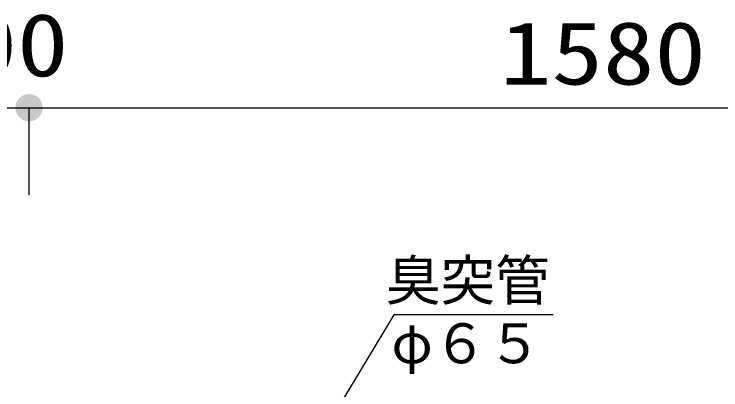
# Model space of a CAD drawing. Units: millimetres, scale not verified. Extents: x -8093 to 8093, y -5792 to 5792.
# Drawn here: x -6043 to -5071, y 1622 to 2139 of the extents above; entities that cross this region are included whole.
import ezdxf
from ezdxf.enums import TextEntityAlignment as Align

# ---------------------------------------------------------------- set-up
doc = ezdxf.new("R2010")
doc.units = ezdxf.units.MM
doc.header["$LTSCALE"] = 30
doc.layers.add('0-1_00クル-フ-0躯体', color=3, linetype='Continuous', lineweight=25)
doc.layers.add('0-4_00クル-フ-6寸法', color=132, linetype='Continuous', lineweight=25)
doc.styles.add('ＭＳ ゴシック', font='')
doc.styles.get('ＭＳ ゴシック').set_extended_font_data('MS Gothic')

msp = doc.modelspace()

# ---------------------------------------------------------------- linework, layer by layer
at = {"layer": '0-1_00クル-フ-0躯体', "color": 4}
for p, q in [((-5521.33, 1725.73), (-5692.72, 1440.5)), ((-5302.28, 1725.73), (-5521.33, 1725.73))]:
    msp.add_line(p, q, dxfattribs=at)
at = {"layer": '0-4_00クル-フ-6寸法', "color": 4}
for p, q in [((-6122.72, 2010.29), (-6022.72, 2010.29)), ((-6022.72, 1890.29), (-6022.72, 2010.29)), ((-6022.72, 1890.29), (-6022.72, 2010.29)), ((-6022.72, 2010.29), (-4442.72, 2010.29))]:
    msp.add_line(p, q, dxfattribs=at)
at = {"layer": '0-4_00クル-フ-6寸法'}
for points in [[(-6022.72, 2010.29), (-6039.15, 2019.32), (-6037.89, 2021.31)], [(-6022.72, 2010.29), (-6039.15, 2019.32), (-6037.89, 2021.31)], [(-6022.72, 2010.29), (-6037.89, 2021.31), (-6036.39, 2023.12)], [(-6022.72, 2010.29), (-6037.89, 2021.31), (-6036.39, 2023.12)], [(-6022.72, 2010.29), (-6036.39, 2023.12), (-6034.67, 2024.73)], [(-6022.72, 2010.29), (-6036.39, 2023.12), (-6034.67, 2024.73)], [(-6022.72, 2010.29), (-6034.67, 2024.73), (-6032.77, 2026.12)], [(-6022.72, 2010.29), (-6034.67, 2024.73), (-6032.77, 2026.12)], [(-6022.72, 2010.29), (-6032.77, 2026.12), (-6030.7, 2027.25)], [(-6022.72, 2010.29), (-6032.77, 2026.12), (-6030.7, 2027.25)], [(-6022.72, 2010.29), (-6030.7, 2027.25), (-6028.51, 2028.12)], [(-6022.72, 2010.29), (-6030.7, 2027.25), (-6028.51, 2028.12)], [(-6022.72, 2010.29), (-6028.51, 2028.12), (-6026.23, 2028.7)], [(-6022.72, 2010.29), (-6028.51, 2028.12), (-6026.23, 2028.7)], [(-6022.72, 2010.29), (-6026.23, 2028.7), (-6023.9, 2029)], [(-6022.72, 2010.29), (-6026.23, 2028.7), (-6023.9, 2029)], [(-6022.72, 2010.29), (-6023.9, 2029), (-6021.54, 2029)], [(-6022.72, 2010.29), (-6023.9, 2029), (-6021.54, 2029)], [(-6022.72, 2010.29), (-6021.54, 2029), (-6019.21, 2028.7)], [(-6022.72, 2010.29), (-6021.54, 2029), (-6019.21, 2028.7)], [(-6022.72, 2010.29), (-6019.21, 2028.7), (-6016.93, 2028.12)], [(-6022.72, 2010.29), (-6019.21, 2028.7), (-6016.93, 2028.12)], [(-6022.72, 2010.29), (-6016.93, 2028.12), (-6014.74, 2027.25)], [(-6022.72, 2010.29), (-6016.93, 2028.12), (-6014.74, 2027.25)], [(-6022.72, 2010.29), (-6014.74, 2027.25), (-6012.67, 2026.12)], [(-6022.72, 2010.29), (-6014.74, 2027.25), (-6012.67, 2026.12)], [(-6022.72, 2010.29), (-6012.67, 2026.12), (-6010.77, 2024.73)], [(-6022.72, 2010.29), (-6012.67, 2026.12), (-6010.77, 2024.73)], [(-6022.72, 2010.29), (-6010.77, 2024.73), (-6009.05, 2023.12)], [(-6022.72, 2010.29), (-6010.77, 2024.73), (-6009.05, 2023.12)], [(-6022.72, 2010.29), (-6009.05, 2023.12), (-6007.55, 2021.31)], [(-6022.72, 2010.29), (-6009.05, 2023.12), (-6007.55, 2021.31)], [(-6022.72, 2010.29), (-6007.55, 2021.31), (-6006.29, 2019.32)], [(-6022.72, 2010.29), (-6007.55, 2021.31), (-6006.29, 2019.32)], [(-6022.72, 2010.29), (-6041.47, 2010.29), (-6041.32, 2012.64)], [(-6022.72, 2010.29), (-6041.47, 2010.29), (-6041.32, 2012.64)], [(-6022.72, 2010.29), (-6041.32, 2012.64), (-6040.88, 2014.95)], [(-6022.72, 2010.29), (-6041.32, 2012.64), (-6040.88, 2014.95)], [(-6022.72, 2010.29), (-6040.88, 2014.95), (-6040.15, 2017.19)], [(-6022.72, 2010.29), (-6040.88, 2014.95), (-6040.15, 2017.19)], [(-6022.72, 2010.29), (-6040.15, 2017.19), (-6039.15, 2019.32)], [(-6022.72, 2010.29), (-6040.15, 2017.19), (-6039.15, 2019.32)], [(-6022.72, 2010.29), (-6006.29, 2019.32), (-6005.29, 2017.19)], [(-6022.72, 2010.29), (-6006.29, 2019.32), (-6005.29, 2017.19)], [(-6022.72, 2010.29), (-6005.29, 2017.19), (-6004.56, 2014.95)], [(-6022.72, 2010.29), (-6005.29, 2017.19), (-6004.56, 2014.95)], [(-6022.72, 2010.29), (-6004.56, 2014.95), (-6004.12, 2012.64)], [(-6022.72, 2010.29), (-6004.56, 2014.95), (-6004.12, 2012.64)], [(-6022.72, 2010.29), (-6004.12, 2012.64), (-6003.97, 2010.29)], [(-6022.72, 2010.29), (-6004.12, 2012.64), (-6003.97, 2010.29)], [(-6022.72, 2010.29), (-6041.32, 2007.94), (-6041.47, 2010.29)], [(-6022.72, 2010.29), (-6041.32, 2007.94), (-6041.47, 2010.29)], [(-6022.72, 2010.29), (-6040.88, 2005.62), (-6041.32, 2007.94)], [(-6022.72, 2010.29), (-6040.88, 2005.62), (-6041.32, 2007.94)], [(-6022.72, 2010.29), (-6040.15, 2003.38), (-6040.88, 2005.62)], [(-6022.72, 2010.29), (-6040.15, 2003.38), (-6040.88, 2005.62)], [(-6022.72, 2010.29), (-6039.15, 2001.25), (-6040.15, 2003.38)], [(-6022.72, 2010.29), (-6039.15, 2001.25), (-6040.15, 2003.38)], [(-6022.72, 2010.29), (-6037.89, 1999.27), (-6039.15, 2001.25)], [(-6022.72, 2010.29), (-6037.89, 1999.27), (-6039.15, 2001.25)], [(-6022.72, 2010.29), (-6036.39, 1997.45), (-6037.89, 1999.27)], [(-6022.72, 2010.29), (-6036.39, 1997.45), (-6037.89, 1999.27)], [(-6022.72, 2010.29), (-6034.67, 1995.84), (-6036.39, 1997.45)], [(-6022.72, 2010.29), (-6034.67, 1995.84), (-6036.39, 1997.45)], [(-6022.72, 2010.29), (-6032.77, 1994.45), (-6034.67, 1995.84)], [(-6022.72, 2010.29), (-6032.77, 1994.45), (-6034.67, 1995.84)], [(-6022.72, 2010.29), (-6030.7, 1993.32), (-6032.77, 1994.45)], [(-6022.72, 2010.29), (-6030.7, 1993.32), (-6032.77, 1994.45)], [(-6022.72, 2010.29), (-6028.51, 1992.45), (-6030.7, 1993.32)], [(-6022.72, 2010.29), (-6028.51, 1992.45), (-6030.7, 1993.32)], [(-6022.72, 2010.29), (-6026.23, 1991.87), (-6028.51, 1992.45)], [(-6022.72, 2010.29), (-6026.23, 1991.87), (-6028.51, 1992.45)], [(-6022.72, 2010.29), (-6023.9, 1991.57), (-6026.23, 1991.87)], [(-6022.72, 2010.29), (-6023.9, 1991.57), (-6026.23, 1991.87)], [(-6022.72, 2010.29), (-6021.54, 1991.57), (-6023.9, 1991.57)], [(-6022.72, 2010.29), (-6021.54, 1991.57), (-6023.9, 1991.57)], [(-6022.72, 2010.29), (-6019.21, 1991.87), (-6021.54, 1991.57)], [(-6022.72, 2010.29), (-6016.93, 1992.45), (-6019.21, 1991.87)], [(-6022.72, 2010.29), (-6014.74, 1993.32), (-6016.93, 1992.45)], [(-6022.72, 2010.29), (-6012.67, 1994.45), (-6014.74, 1993.32)], [(-6022.72, 2010.29), (-6010.77, 1995.84), (-6012.67, 1994.45)], [(-6022.72, 2010.29), (-6009.05, 1997.45), (-6010.77, 1995.84)], [(-6022.72, 2010.29), (-6007.55, 1999.27), (-6009.05, 1997.45)], [(-6022.72, 2010.29), (-6006.29, 2001.25), (-6007.55, 1999.27)], [(-6022.72, 2010.29), (-6005.29, 2003.38), (-6006.29, 2001.25)], [(-6022.72, 2010.29), (-6004.56, 2005.62), (-6005.29, 2003.38)], [(-6022.72, 2010.29), (-6004.12, 2007.94), (-6004.56, 2005.62)], [(-6022.72, 2010.29), (-6003.97, 2010.29), (-6004.12, 2007.94)], [(-6022.72, 2010.29), (-6019.21, 1991.87), (-6021.54, 1991.57)], [(-6022.72, 2010.29), (-6016.93, 1992.45), (-6019.21, 1991.87)], [(-6022.72, 2010.29), (-6014.74, 1993.32), (-6016.93, 1992.45)], [(-6022.72, 2010.29), (-6012.67, 1994.45), (-6014.74, 1993.32)], [(-6022.72, 2010.29), (-6010.77, 1995.84), (-6012.67, 1994.45)], [(-6022.72, 2010.29), (-6009.05, 1997.45), (-6010.77, 1995.84)], [(-6022.72, 2010.29), (-6007.55, 1999.27), (-6009.05, 1997.45)], [(-6022.72, 2010.29), (-6006.29, 2001.25), (-6007.55, 1999.27)], [(-6022.72, 2010.29), (-6005.29, 2003.38), (-6006.29, 2001.25)], [(-6022.72, 2010.29), (-6004.56, 2005.62), (-6005.29, 2003.38)], [(-6022.72, 2010.29), (-6004.12, 2007.94), (-6004.56, 2005.62)], [(-6022.72, 2010.29), (-6003.97, 2010.29), (-6004.12, 2007.94)]]:
    msp.add_solid(points, dxfattribs=at)

# ---------------------------------------------------------------- texts
at = {"layer": '0-1_00クル-フ-0躯体', "color": 4, "style": 'ＭＳ ゴシック'}
for s, p in [('臭突管', (-5531.9, 1729.02)), ('φ６５', (-5524.45, 1642.44))]:
    msp.add_text(s, height=54.99, dxfattribs=at).set_placement(p, align=Align.BOTTOM_LEFT)
at = {"layer": '0-4_00クル-フ-6寸法', "color": 3, "style": 'ＭＳ ゴシック', "width": 1.2}
for s, p in [('100', (-6180.72, 2027.38)), ('1580', (-5375.01, 2016.13))]:
    msp.add_text(s, height=86.66, dxfattribs=at).set_placement(p, align=Align.BOTTOM_LEFT)

doc.saveas('drawing.dxf')
